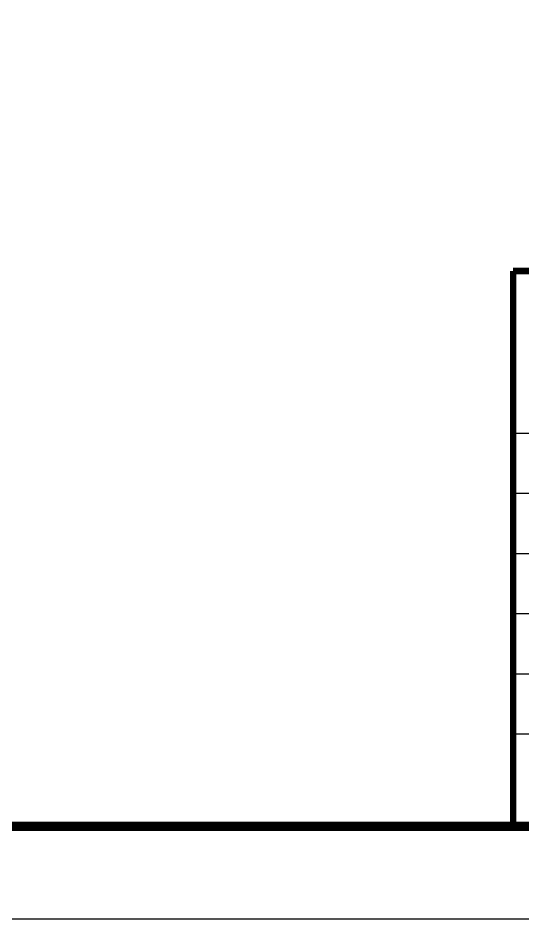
# Model space of a CAD drawing. Extents: x 4532298 to 10139194, y -639876 to -207028.
# Drawn here: x 4763261 to 4768712, y -282498 to -272765 of the extents above; entities that cross this region are included whole.
import ezdxf

# ---------------------------------------------------------------- set-up
doc = ezdxf.new("R2010")
doc.units = 0
doc.header["$LTSCALE"] = 1000
doc.header["$MEASUREMENT"] = 0
doc.layers.get('0').update_dxf_attribs({"linetype": 'CONTINUOUS'})
doc.layers.add('PUB_TITLE', color=4, linetype='CONTINUOUS')

msp = doc.modelspace()

# ---------------------------------------------------------------- linework, layer by layer
for p, q in [((4768605.2, -277248.2), (4779605.2, -277248.2)), ((4768605.2, -277898.2), (4774105.2, -277898.2)), ((4768605.2, -278548.2), (4774105.2, -278548.2)), ((4768605.2, -279198.2), (4774105.2, -279198.2)), ((4768605.2, -279848.2), (4774105.2, -279848.2)), ((4768605.2, -280498.2), (4786605.2, -280498.2)), ((4768605.2, -281498.2), (4786605.2, -281498.2))]:
    msp.add_line(p, q)
at = {"const_width": 70}
for points in [[(4768605.2, -275498.2), (4768605.2, -281498.2)], [(4786605.2, -275498.2), (4768605.2, -275498.2)]]:
    msp.add_lwpolyline(points, dxfattribs=at)
at = {"layer": 'PUB_TITLE'}
msp.add_lwpolyline([(4728205.2, -282498.2), (4787605.2, -282498.2), (4787605.2, -240498.2), (4728205.2, -240498.2)], close=True, dxfattribs=at)
at = {"layer": 'PUB_TITLE', "const_width": 100}
msp.add_lwpolyline([(4730705.2, -281498.2), (4786605.2, -281498.2), (4786605.2, -241498.2), (4730705.2, -241498.2)], close=True, dxfattribs=at)

doc.saveas('drawing.dxf')
